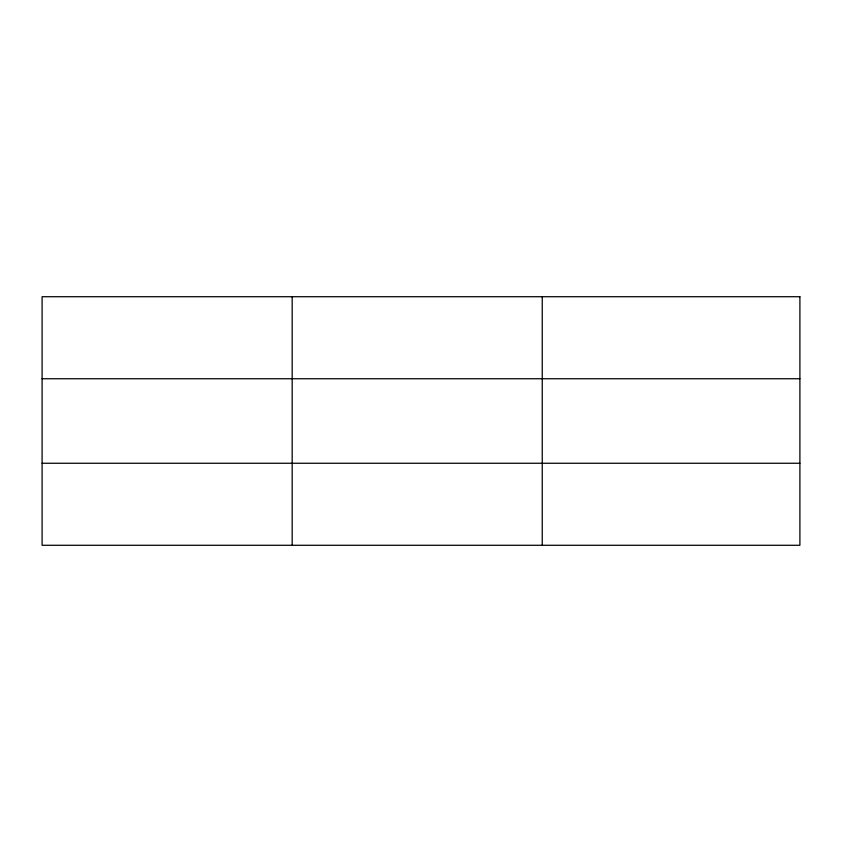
<?xml version="1.0" encoding="UTF-8"?>
<svg xmlns="http://www.w3.org/2000/svg" width="842" height="842" viewBox="0 0 842 842"><rect width="100%" height="100%" fill="white"/><g stroke="black" fill="none" stroke-linecap="round" stroke-linejoin="round"><path stroke-width="1.26" d="M292.174 296.721L292.174 545.279M542.248 296.721L542.248 545.279M42.1 378.742L799.9 378.742M42.1 463.258L799.9 463.258M799.9 296.721L799.9 545.279L42.1 545.279L42.1 296.721L799.9 296.721"/></g></svg>
